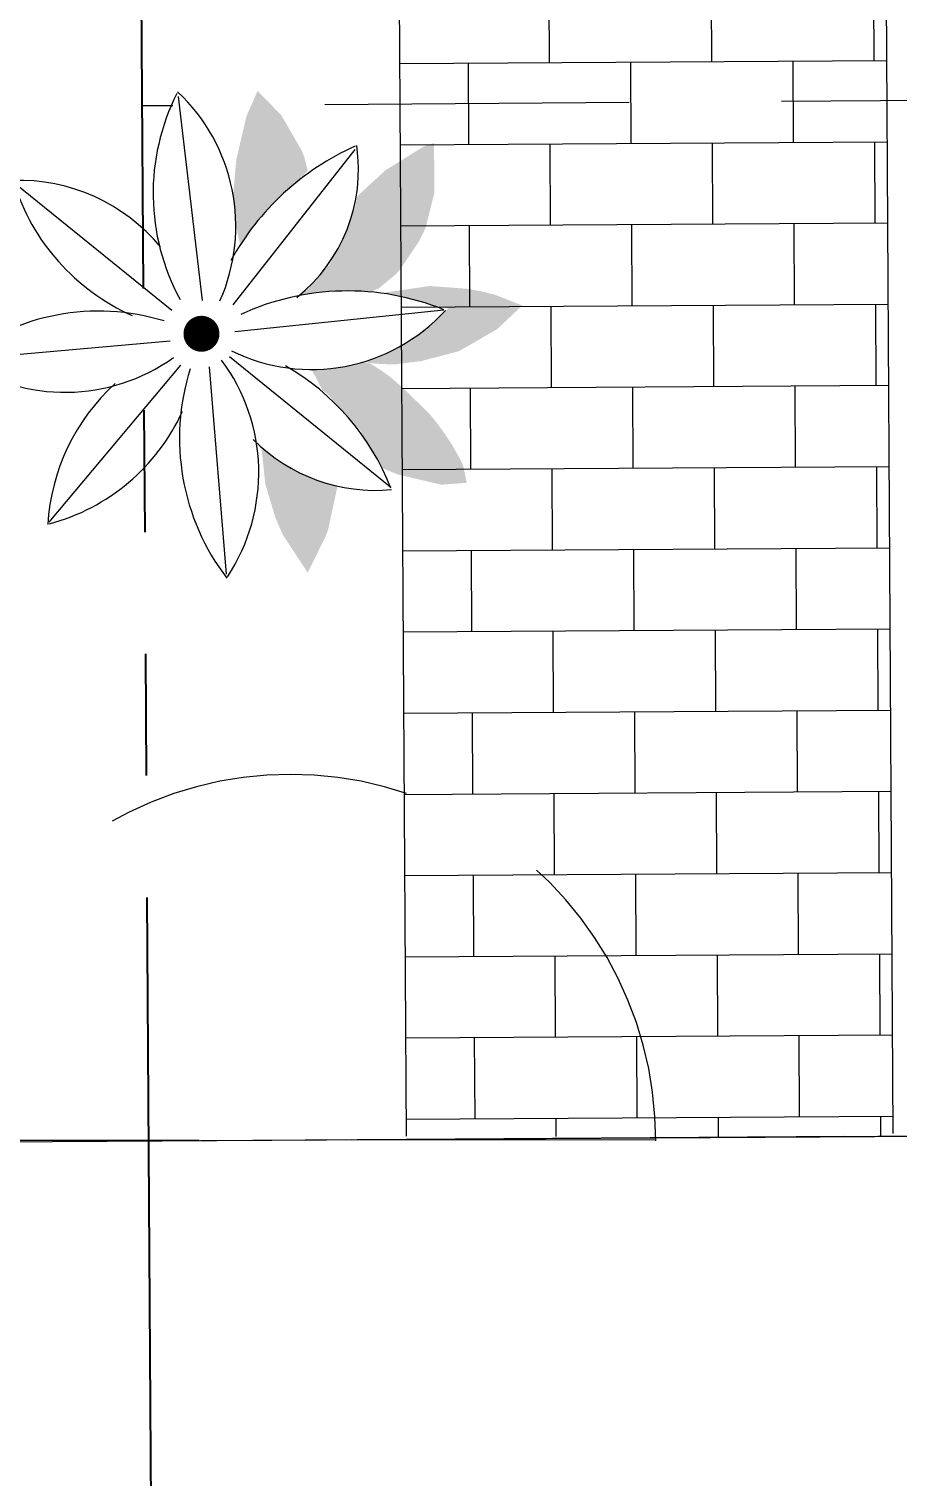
# Model space of a CAD drawing. Header units: feet. Extents: x 919634 to 928945, y 707022 to 708026.
# Drawn here: x 920465.06 to 920472.2, y 707103.99 to 707115.88 of the extents above; entities that cross this region are included whole.
import ezdxf

# ---------------------------------------------------------------- set-up
doc = ezdxf.new("R2010")
doc.units = ezdxf.units.FT
doc.header["$LTSCALE"] = 20
doc.header["$MEASUREMENT"] = 0
for name, pattern in [('HIDDEN2', [0.1875, 0.125, -0.0625]), ('Site Plan$0$HIDDEN2', [0.1875, 0.125, -0.0625]), ('Site Plan$0$PHANTOM2', [1.25, 0.625, -0.125, 0.125, -0.125, 0.125, -0.125])]:
    doc.linetypes.add(name, pattern=pattern)
for name, color, linetype in [('-u-site-utility clear zone', 252, 'HIDDEN2'), ('-u-site-xref', 7, 'Continuous'), ('LP-ANNO-LABL-SHRB', 2, 'Continuous'), ('Site Plan$0$SP-BLDG-ROOF ABOVE', 4, 'Site Plan$0$HIDDEN2'), ('Site Plan$0$SP-LOT PAVERS', 254, 'Continuous'), ('x-Villa5-LP Block$0$LK-SHRB-013M', 253, 'Continuous'), ('x-Villa5-LP Block$0$LK-SHRB-025M', 253, 'Continuous'), ('x-Villa5-LP Block$0$LK-SHRB-035M', 253, 'Continuous'), ('x-Villa5-LP Block$0$LK-SHRB-TRNK', 253, 'Continuous'), ('x-Villa5-LP Block$0$LP-SHRB', 253, 'Continuous')]:
    doc.layers.add(name, color=color, linetype=linetype)
doc.layers.add('Site Plan$0$SP-LOT LINES', color=252, linetype='Site Plan$0$PHANTOM2', lineweight=40)
doc.layers.add('Site Plan$0$SP-SIDEWALK', color=2, linetype='Continuous', lineweight=25)
doc.layers.add('x-Villa5-LP Block$0$-u-site-no_plot', color=253, linetype='Continuous', plot=False)
doc.layers.add('x-Villa5-LP Block$0$LK-SHRB-SHAD', color=253, linetype='Continuous', plot=False)
doc.layers.get('-u-site-xref').off()

# ---------------------------------------------------------------- blocks, each defined once
blk = doc.blocks.new('Site Plan')
at = {"layer": 'Site Plan$0$SP-LOT PAVERS'}
h = blk.add_hatch(dxfattribs=at)
h.set_pattern_fill('AR-B816', color=256, scale=0.08333333333333331, angle=0.3591501261498651)
h.set_pattern_definition([(0.3591501261498002, (920468.025052547, 707111.589559489), (-0.004178874107166311, 0.6666535692964085), []), (90.35915012614986, (920468.025052547, 707111.589559489), (-0.6708324434035743, 0.6624746951892417), [0.6666666666666665, -0.6666666666666665])])
edge = h.paths.add_edge_path()
edge.add_line((920468.0978609879, 707116.2567874262), (920467.6382127202, 707116.2547401892))
edge.add_line((920467.6382127205, 707116.2547401893), (920467.6340389769, 707116.9205752456))
edge.add_line((920467.6340389764, 707116.9205752456), (920467.3104627895, 707116.9185469296))
edge.add_line((920467.3104627895, 707116.9185469297), (920467.3073288415, 707117.4185040483))
edge.add_line((920467.3073288415, 707117.4185040483), (920466.641147448, 707117.414328134))
edge.add_line((920466.6411474479, 707117.414328134), (920466.6244319514, 707120.0809424112))
edge.add_line((920466.6244319516, 707120.0809424113), (920467.2906133449, 707120.0851183255))
edge.add_line((920467.2906133449, 707120.0851183254), (920467.2817331784, 707121.5017571598))
edge.add_line((920467.2817331782, 707121.5017571598), (920466.616111981, 707121.497584757))
edge.add_line((920466.6161119812, 707121.497584757), (920466.5994108778, 707124.1641991246))
edge.add_line((920466.5994108776, 707124.1641991246), (920467.2650176081, 707124.1683712653))
edge.add_line((920467.2650176083, 707124.1683712653), (920467.2529822581, 707126.2524957869))
edge.add_line((920472.4921005574, 707126.2853317668), (920472.4921005574, 707126.285331767))
edge.add_line((920467.2529822582, 707126.2524957869), (920472.4921005574, 707126.285331767))
edge.add_line((920472.4921005577, 707126.285331767), (920472.4921005574, 707126.285331767))
edge.add_line((920472.5547834603, 707116.2855593896), (920472.5547834603, 707116.2855593899))
edge.add_line((920472.4921005575, 707126.2853317673), (920472.5547834605, 707116.2855593899))
edge.add_line((920472.554784763, 707116.2847389571), (920472.5547847633, 707116.2847389571))
edge.add_line((920472.5547834602, 707116.28555939), (920472.5547847633, 707116.2847389571))
edge.add_line((920472.5547847633, 707116.2847389572), (920472.0964639408, 707116.2818660031))
edge.add_line((920472.0964639409, 707116.281866003), (920472.156012696, 707106.7820846782))
edge.add_line((920472.1560126961, 707106.7820846784), (920468.1550812713, 707106.7830160105))
edge.add_line((920468.1550812713, 707106.7830160105), (920468.0978609881, 707116.2567874265))
at = {"layer": 'Site Plan$0$SP-BLDG-ROOF ABOVE'}
for p, q in [((920465.9886385071, 707115.242668944, 0.01051808853962584), (920465.9196889951, 707126.2444337306, 0.01051764219661232)), ((920484.9881851062, 707115.3738039325, -0.1317126549511497), (920465.9886385071, 707115.242668944, 0.01051808853962584))]:
    blk.add_line(p, q, dxfattribs=at)
at = {"layer": 'Site Plan$0$SP-LOT LINES', "ltscale": 0.4}
blk.add_line((920466.1860730145, 707083.7450066822, 0.01051827770671735), (920465.6219250098, 707173.7432385373, 0.01051827770671735), dxfattribs=at)
at = {"layer": 'Site Plan$0$SP-SIDEWALK'}
for p, q in [((920468.0978531897, 707116.2580785486, 0.01051827770694742), (920468.1550812714, 707106.7830160105, 0.01051827770694742)), ((920472.0977802316, 707116.2822375612, 0.01051827770694742), (920472.1550083135, 707106.8071750228, 0.01051827770694742)), ((920589.1757306372, 707107.5138383865), (920245.0427464002, 707105.3566633796)), ((920561.3733693515, 707107.3421338649, 0.01051764219661232), (920466.0419049544, 707106.7445548424, 0.01051764219661232))]:
    blk.add_line(p, q, dxfattribs=at)
at = {"layer": 'Site Plan$0$SP-SIDEWALK', "elevation": 0.01051764219661232}
blk.add_lwpolyline([(920471.7583221135, 707106.7803878279), (920467.7584005934, 707106.7553145826)], dxfattribs=at)
blk = doc.blocks.new('x-Villa5-LP Block$0$SHRUB-TROP-045')
at = {"layer": 'x-Villa5-LP Block$0$LK-SHRB-SHAD'}
h = blk.add_hatch(color=256, dxfattribs=at)
h.paths.add_polyline_path([(0.1215167453093784, 0.5043569362082501), (0.1203003878797375, 0.5056175867822681), (0.09665566838219775, 0.4529033299489846), (0.07482977683545755, 0.3620166802364615), (0.06790325681754439, 0.289331893911708, -0.03911058449450702), (0.07307008214392852, 0.2296074002583559, 0.02457280706967432), (0.08219380524876385, 0.185146694886452, -0.04738378601124061), (0.1475058920860306, 0.266891483077643), (0.147866450044134, 0.2673519195175267)])
h.paths.add_polyline_path([(0.169408654825574, 0.454721062943257), (0.1215167453093784, 0.504356936208243), (0.147866450044134, 0.2673519195175302), (0.1494015802639552, 0.2693122975296696), (0.1551119177809284, 0.2746016286515598, -0.01763492411321065), (0.1837357045316566, 0.301115067767352), (0.2239733946581168, 0.3383861513112016), (0.2167363405818179, 0.367317010207632, 0.008915204495963938), (0.2118357350416034, 0.3800942290321565)])
h.paths.add_polyline_path([(0.487702975998161, 0.3903080836046975), (0.487702975998161, 0.394735874132973), (0.4658770734857711, 0.3874649421559688), (0.3858487862049174, 0.3383861513111981), (0.3276464014364819, 0.2856718944779288), (0.3203711005990186, 0.256588166569923), (0.3135346643655907, 0.2391967668745067, -0.06161275381162902), (0.2783707526661914, 0.1629525964922394), (0.2676251887172612, 0.1420709879321258), (0.2481576962204741, 0.1215343010017058, -0.02671850814648192), (0.2230315264653342, 0.09502815070492332), (0.2077814663285551, 0.07894052613023561, -0.01703608183544385), (0.2436792109799626, 0.084164228700363)])
h.paths.add_polyline_path([(0.487702975998161, 0.2911250934606748), (0.487702975998161, 0.3903080836046975), (0.2436792109799626, 0.084164228700363, -0.04874061055287343), (0.3472404282249357, 0.08551359662647329), (0.3549287768355782, 0.0857212651103545), (0.3712981954956405, 0.09299219708735862), (0.4061783365263807, 0.1215133686049796, 0.01122327890789776), (0.4163136541991719, 0.133042258455415), (0.4548014990487843, 0.1894572167182211, 0.02485514037877812), (0.4695499201874185, 0.2200683205129472)], flags=17)
h.paths.add_polyline_path([(0.6134260903216386, 0.07727006057882235, 0.02806268194683576), (0.5551192936893017, 0.09021108450845716), (0.4767900192591412, 0.09662766307585713), (0.3752902992444689, 0.08239063724041884, -0.04876374819254942), (0.4760652145592701, 0.05828044806780497), (0.5149853404316076, 0.04936660522533387), (0.5036778280655199, 0.03968026848709982, -0.0003316592131866384), (0.5033291935448574, 0.03931947804622737), (0.6687318177812784, 0.05516104897568042)])
h.paths.add_polyline_path([(0.6695854421066088, 0.05481980420809052), (0.6687318177812784, 0.05516104897568042), (0.5033291935448574, 0.03931947804622737, -0.04713572461330539), (0.449266818973598, -0.006929749637887284), (0.4385947090523246, -0.01607178256768194), (0.4227832608894886, -0.02397276186219344, -0.03339106025449748), (0.3776489759552533, -0.04652636018319001), (0.3731170234464116, -0.0487909764642005), (0.3694155885737445, -0.04986180128573992, -0.01840195520888438), (0.3431471224392908, -0.05904649493855274, -0.003729895715891502), (0.3496757914919613, -0.0629544126426076, 0.03774485202328312), (0.4066114084745465, -0.06599545446243127), (0.458601772648322, -0.05969737442969958), (0.5368112429440117, -0.03970231149294889), (0.6168395192592016, 0.005741013363316227)])
h.paths.add_polyline_path([(0.4752278002650314, -0.1708355280926526), (0.4276817632789545, -0.1233180292284288), (0.3984542914724898, -0.09668544753491304, 0.0290957953148948), (0.3496757914919613, -0.0629544126426076, -0.00877288542749939), (0.3365476293127472, -0.06101913044372864, -0.04622488633375078), (0.2680127279270152, -0.07412606936235377), (0.549527330050779, -0.3050129754724722), (0.5439849952152827, -0.2773179172706115, 0.06237489288077321)])
h.paths.add_polyline_path([(0.2680127279270152, -0.07412606936235377, -0.02604137665471236), (0.2286846779986433, -0.07587764057170787, -0.03077215018051943), (0.2509343324112194, -0.1190119937563736), (0.2621687158305974, -0.1269534952169842), (0.2906960867436652, -0.1604949630337025, -0.00946911951601116), (0.3036019609618421, -0.1748657612840212), (0.3294652293872531, -0.2032982809755062), (0.3405635175491568, -0.2231707782067112, -0.03350516339593127), (0.3748712190113679, -0.2821989651412089), (0.4076746887173215, -0.2960026636822981), (0.4974884404941804, -0.3175450265193902, 0.001550993005146463), (0.4997085410075215, -0.3177401517850953), (0.5513618336533028, -0.3141799936248084), (0.549527330050779, -0.3050129754724615)])
h.paths.add_polyline_path([(0.281812054640767, -0.3194512875802751, -0.01558616395823627), (0.2601744932790808, -0.3136926936371331), (0.2530745870423488, -0.3123622606305467), (0.2478684001974898, -0.3097607295966363, -0.101848136993207), (0.1229119572716257, -0.2365062753097469), (0.1257568607664155, -0.2578302708029518), (0.1312133336531218, -0.3141799936248084), (0.151449313666248, -0.3829410163782221, 0.02278777222029971), (0.1690117303997312, -0.423126655075837), (0.2185169217714247, -0.4995887590383781), (0.2566795465100853, -0.4233093183234224, 0.009030372847727874), (0.2616864238129892, -0.4099622412926642)])
at = {"layer": 'x-Villa5-LP Block$0$LK-SHRB-013M'}
for p, q in [((-0.04521264860298402, 0.4947111888167655), (0.002076790392081307, 0.06936166816209877)), ((0.3221899285497898, 0.3820117431732193), (0.0657356590128586, 0.06027300319084361)), ((-0.3871516892731108, 0.3165733553801964), (-0.06158206726306048, 0.04936660522534098)), ((0.5058912226090087, 0.04573113923683891), (0.0693733039487654, 0.003923280369072302)), ((-0.5017376418248602, -0.05060870945844798), (-0.06521972316460278, -0.01425404957343446)), ((0.3931240980080446, -0.3232686585960565), (0.05846035817538109, -0.04879097646419694)), ((-0.3198551757164125, -0.3905247793833304), (-0.04339382065221287, -0.06515057341245623)), ((0.04936622938714663, -0.5014064920326256), (0.01662739206700792, -0.06878603940095473))]:
    blk.add_line(p, q, dxfattribs=at)
at = {"layer": 'x-Villa5-LP Block$0$LK-SHRB-025M'}
for centre, radius, start, end in [((0.5451724324242804, -0.1177981326447899), 0.5532854396685946, 113.6603929013798, 150.8006240538955), ((-0.01224134544075639, 0.3432141848778336), 0.3419789932341151, 308.2709197530111, 7.916879420484095), ((-0.3815419807453679, -0.06187560180722684), 0.3841396636401886, 39.34465986368666, 91.45496107800469), ((0.04210874704877199, 0.4504920083477231), 0.4516916652489914, 196.9518974586183, 245.6194607626367), ((-0.08222916647268619, -0.5083856674715861), 0.5100011634504026, 21.18159697401638, 59.73613060439472), ((0.1065289794307773, -0.4235060134442534), 0.4305509138050944, 131.8394178315768, 176.2882863749757), ((-0.4263544192464508, 0.01700031444270067), 0.4248807598735617, 284.5280451219058, 335.1219479017915), ((0.3633379174516875, 0.03040730845384232), 0.3592318242110866, 224.4220481959246, 275.0012963446909)]:
    blk.add_arc(centre, radius, start, end, dxfattribs=at)
at = {"layer": 'x-Villa5-LP Block$0$LK-SHRB-035M'}
for centre, radius, start, end in [((0.3629830984669695, 0.2903436567445006), 0.4620411458082892, 152.7959366365129, 208.2317824799104), ((-0.3106961840859412, 0.2264931394360303), 0.3837789021252797, 335.6581287532791, 46.50173489216453), ((0.3023645459118427, -0.4450846519260807), 0.5324925785214418, 67.5269908588721, 114.3920613212142), ((-0.2174175365653213, -0.4195929794682272), 0.4681452261535458, 72.61073509454098, 128.0352027105521), ((0.2315448354218574, 0.3022955898139337), 0.3781840460421287, 243.3987376485649, 317.242999875376), ((-0.2828635325053028, 0.2693300553339064), 0.3894860243163909, 235.6643069879837, 305.1074770159431), ((-0.2770041960257856, -0.2878356535625635), 0.394680609157847, 326.2885753531619, 36.14852901844077), ((0.4341578652229146, -0.2202609093254111), 0.4813819832427439, 162.1670396703205, 217.0353751854606)]:
    blk.add_arc(centre, radius, start, end, dxfattribs=at)
at = {"layer": 'x-Villa5-LP Block$0$LK-SHRB-TRNK', "const_width": 0.0375}
blk.add_lwpolyline([(-0.01874999999999716, -7.105427357601002e-15, 1), (0.01874999999999716, -7.105427357601002e-15, 1)], format="xyb", close=True, dxfattribs=at)
blk = doc.blocks.new('x-Villa5-LP Block', base_point=(60.56777102686465, 154.948772139498, 6.35512269888012e-07))
at = {"layer": 'x-Villa5-LP Block$0$-u-site-no_plot'}
blk.add_line((155.9011008797679, 154.9487705444917, 1.271022602284738e-06), (60.56777063921465, 154.9503595109563, 6.355122698880119e-07), dxfattribs=at)
at = {"layer": 'x-Villa5-LP Block$0$LP-SHRB', "xscale": 3.93771048366711, "yscale": 3.93771048366711, "zscale": 3.319641774876093}
blk.add_blockref('x-Villa5-LP Block$0$SHRUB-TROP-045', (61.04170731254591, 161.5753500238234, 1.864394868020477e-06), dxfattribs=at)
blk = doc.blocks.new('A$C2b7dc3a7')
at = {"layer": '-u-site-utility clear zone'}
blk.add_lwpolyline([(-3, 5.684341886080801e-14), (2.999990343749232, 0.007611662847921252)], dxfattribs=at)
blk.add_arc((0, 5.684341886080801e-14), 3, 179.8546277919402, 0.1453722080597722, dxfattribs=at)

msp = doc.modelspace()

# ---------------------------------------------------------------- block references
at = {"layer": '-u-site-xref'}
msp.add_blockref('Site Plan', (0, 0), dxfattribs=at)

# ---------------------------------------------------------------- next in the draw order: block references
at = {"layer": '-u-site-xref', "extrusion": (9.720214955475707e-05, 3.025696142245676e-07, 0.9999999952758253), "rotation": 0.358558742924562}
msp.add_blockref('x-Villa5-LP Block', (920466.03756895, 707106.7429404166, 89.69574452268414), dxfattribs=at)
at = {"layer": 'LP-ANNO-LABL-SHRB', "rotation": 180}
msp.add_blockref('A$C2b7dc3a7', (920467.2058702132, 707106.7544240683, -185.9907340306059), dxfattribs=at)

doc.saveas('drawing.dxf')
